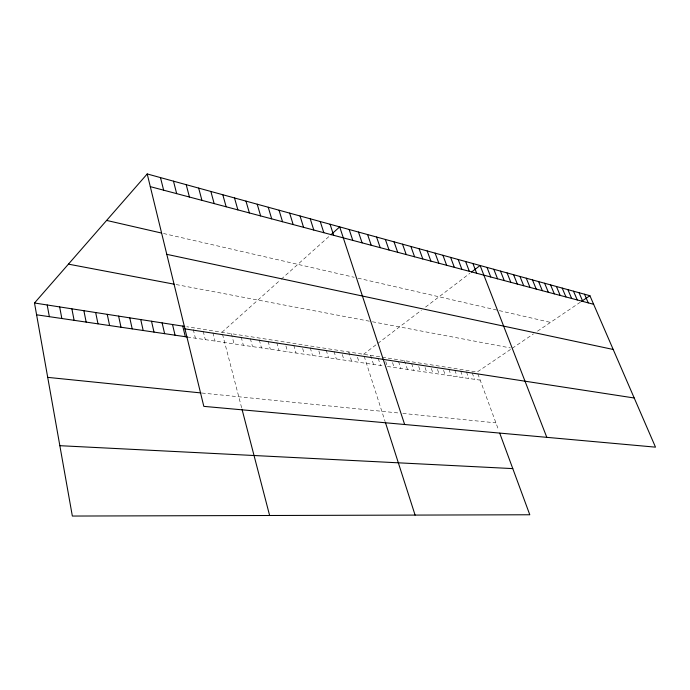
<?xml version="1.0" encoding="UTF-8"?>
<svg xmlns="http://www.w3.org/2000/svg" width="690" height="690" viewBox="0 0 690 690"><rect width="100%" height="100%" fill="white"/><g stroke="black" fill="none" stroke-linecap="round" stroke-linejoin="round"><path stroke-width="0.52" stroke-dasharray="3.45 2.59" d="M221.99 332.226L280.468 279.89M281.218 279.226L329.337 236.17M363.552 354.289L376.981 344.06M377.835 343.413L421.426 310.207M425.566 307.059L469.985 273.231M510.531 349.442L477.187 372.005L186.766 326.732M512.239 348.286L533.482 333.9M537.493 331.191L580.678 301.961M201.989 393.033L398.898 413.025M402.848 413.422L495.929 422.875M187.335 337.005L383.45 365.898M387.383 366.476L480.188 380.147M176.088 284.547L369.512 321.221M372.384 321.764L510.376 347.933M163.496 233.496L354.186 277.294M357.981 278.165L498.292 310.397M499.31 310.629L550.499 322.385M477.859 373.816L498.698 430.37M472.219 372.945L474.548 379.319M466.5 372.065L468.838 378.474M460.722 371.177L463.05 377.62M454.857 370.271L457.185 376.757M448.923 369.357L451.251 375.886M443.575 370.314L445.24 374.998M437.486 369.383L439.142 374.101M431.319 368.443L432.975 373.195M425.066 367.494L426.713 372.272M418.727 366.528L420.382 371.341M411.654 363.621L413.957 370.392M404.487 360.672L407.445 369.435M398.553 361.603L400.847 368.46M392.524 362.543L394.163 367.477M385.745 361.517L387.055 365.484M378.224 358.472L380.509 365.467M370.608 355.393L373.54 364.432M364.199 356.316L385.132 421.607M357.48 357.213L359.102 362.31M348.717 351.978L351.624 361.206M342.3 354.513L344.034 360.094M334.029 351.469L336.332 358.955M326.223 350.27L328.518 357.8M318.866 350.943L320.583 356.635M310.25 347.803L312.527 355.445M302.651 348.467L304.35 354.246M293.785 345.267L296.045 353.021M285.927 345.923L287.609 351.779M276.811 342.645L279.036 350.511M268.117 341.309L270.333 349.235M259.293 339.946L261.493 347.933M250.323 338.566L252.506 346.604M241.207 337.16L243.372 345.259M231.4 333.693L234.091 343.896M222.525 334.279L242.009 409.248M212.951 332.804L215.073 341.093M203.222 331.304L205.318 339.653M193.278 329.587L195.399 338.195"/><path stroke-width="1.03" d="M499.741 433.199L529.791 514.766L72.347 516.051L34.5 302.996L147.212 173.949L589.916 295.708L655.5 447.155L203.817 406.367L147.212 173.949M330.915 234.755L339.704 226.889L404.651 424.505M471.529 272.05L480.119 265.512L546.799 437.339M581.515 301.392L589.916 295.708M59.849 445.688L512.782 468.605M47.714 377.37L200.963 392.929M36.596 314.795L187.335 337.005M184.946 328.88L634.214 397.992M34.5 302.996L184.756 326.422M68.439 264.141L174.078 284.168M166.79 254.343L613.194 349.468M106.614 220.429L161.477 233.039M150.308 186.645L593.633 304.299M584.525 294.225L588.251 302.867M579.057 292.724L582.791 301.418M573.519 291.197L577.254 299.952M567.905 289.653L571.639 298.46M562.203 288.084L565.947 296.95M556.425 286.497L560.168 295.415M550.568 284.884L554.312 293.862M544.626 283.254L548.369 292.284M538.597 281.589L542.34 290.688M532.473 279.907L536.225 289.067M526.263 278.199L530.015 287.42M519.967 276.466L523.719 285.746M513.576 274.706L517.327 284.047M507.081 272.93L510.833 282.322M500.492 271.11L504.243 280.58M493.807 269.272L497.559 278.803M487.019 267.41L490.763 277.001M472.917 263.528L476.669 273.257M465.603 261.519L469.347 271.317M458.169 259.474L461.903 269.341M450.613 257.396L454.348 267.332M442.928 255.283L446.654 265.296M435.114 253.135L438.84 263.218M427.17 250.944L430.896 261.113M419.097 248.728L422.806 258.966M410.878 246.468L414.587 256.784M402.52 244.165L406.22 254.558M394.016 241.828L397.699 252.298M385.365 239.447L389.039 250.004M376.559 237.024L380.216 247.658M367.589 234.557L371.246 245.278M358.464 232.047L362.103 242.854M349.166 229.494L352.797 240.387M330.062 224.241L333.658 235.307M385.434 422.547L415.095 515.085M320.246 221.533L323.817 232.694M310.233 218.782L313.786 230.029M300.038 215.979L303.565 227.321M289.645 213.124L293.155 224.552M279.045 210.209L282.529 221.74M268.238 207.233L271.696 218.859M257.215 204.206L260.647 215.927M245.976 201.109L249.383 212.943M234.505 197.952L237.878 209.889M222.801 194.735L226.139 206.776M210.855 191.449L214.159 203.593M198.66 188.094L201.929 200.342M186.205 184.67L189.431 197.03M242.009 409.248L269.626 515.499M173.483 181.168L176.666 193.64M160.485 177.597L163.633 190.181M182.746 326.103L185.317 336.703M172.509 324.516L175.062 335.193M162.107 322.886L164.625 333.658M151.515 321.238L153.999 332.088M140.734 319.556L143.192 330.501M129.772 317.849L132.195 328.88M118.611 316.106L121 327.233M107.243 314.338L109.598 325.551M95.669 312.536L97.989 323.843M83.887 310.698L86.164 322.101M71.881 308.827L74.115 320.324M59.659 306.921L61.841 318.513M47.196 304.98L49.344 316.676"/></g></svg>
